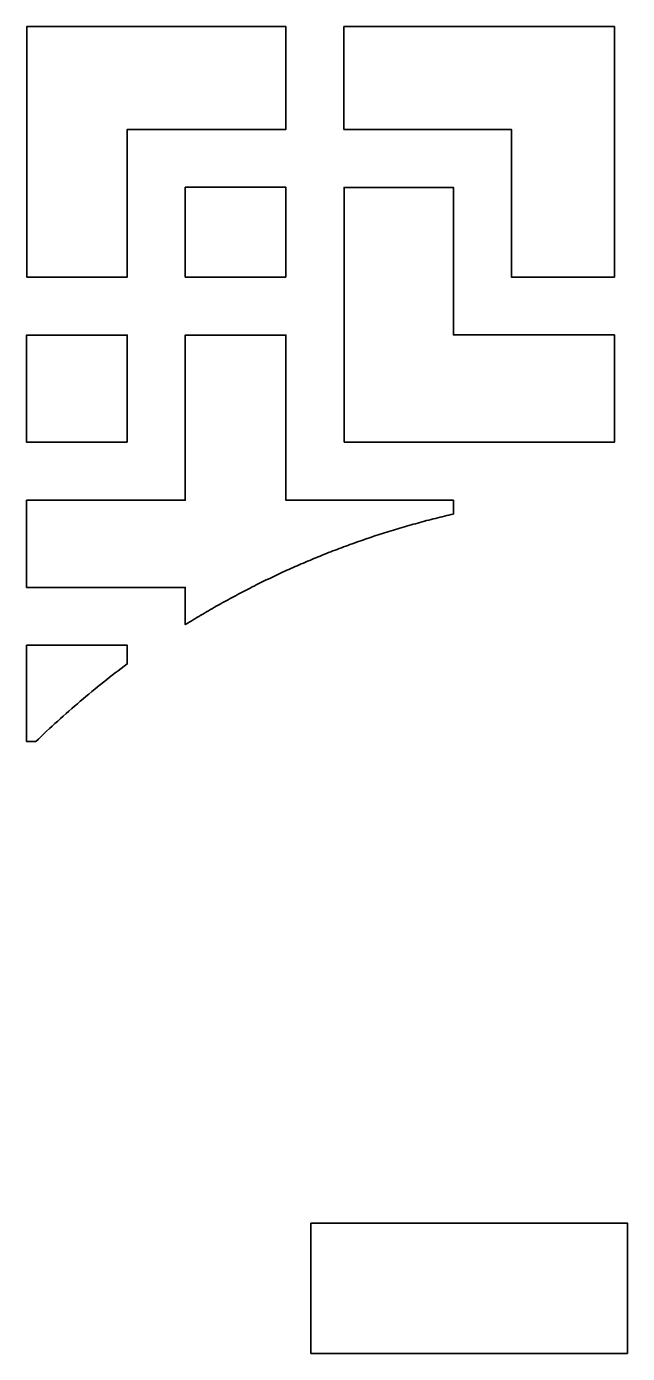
# Model space of a CAD drawing. Header units: centimetres. Extents: x 24 to 482, y -156 to 120.
# Drawn here: x 410.35 to 429.03, y -17.69 to 23.57 of the extents above; entities that cross this region are included whole.
import ezdxf

# ---------------------------------------------------------------- set-up
doc = ezdxf.new("R2010")
doc.units = ezdxf.units.CM
doc.header["$MEASUREMENT"] = 0
doc.layers.add('layer 1', color=7, linetype='Continuous')

msp = doc.modelspace()

# ---------------------------------------------------------------- linework, layer by layer
at = {"layer": 'layer 1', "color": 250, "lineweight": 35}
for points, knots in [([(410.35732, 15.78096), (410.35732, 15.78096), (413.48482, 15.78096), (413.48482, 15.78096), (413.48482, 15.78096), (413.48482, 15.78096), (413.48482, 20.37096), (413.48482, 20.37096), (413.48482, 20.37096), (413.48482, 20.37096), (418.41482, 20.37096), (418.41482, 20.37096), (418.41482, 20.37096), (418.41482, 20.37096), (418.41482, 23.57096), (418.41482, 23.57096), (418.41482, 23.57096), (418.41482, 23.57096), (410.35732, 23.57096), (410.35732, 23.57096), (410.35732, 23.57096), (410.35732, 23.57096), (410.35732, 15.78096), (410.35732, 15.78096)], [0, 0, 0, 0, 0.14285714, 0.14285714, 0.14285714, 0.14285714, 0.28571429, 0.28571429, 0.28571429, 0.28571429, 0.42857143, 0.42857143, 0.42857143, 0.42857143, 0.57142857, 0.57142857, 0.57142857, 0.57142857, 0.71428571, 0.71428571, 0.71428571, 0.71428571, 1, 1, 1, 1]), ([(428.62232, 23.56846), (428.62232, 23.56846), (428.62232, 15.78096), (428.62232, 15.78096), (428.62232, 15.78096), (428.62232, 15.78096), (425.42232, 15.78096), (425.42232, 15.78096), (425.42232, 15.78096), (425.42232, 15.78096), (425.42232, 20.37096), (425.42232, 20.37096), (425.42232, 20.37096), (425.42232, 20.37096), (420.21482, 20.37096), (420.21482, 20.37096), (420.21482, 20.37096), (420.21482, 20.37096), (420.21482, 23.56846), (420.21482, 23.56846), (420.21482, 23.56846), (420.21482, 23.56846), (428.62232, 23.56846), (428.62232, 23.56846)], [0, 0, 0, 0, 0.14285714, 0.14285714, 0.14285714, 0.14285714, 0.28571429, 0.28571429, 0.28571429, 0.28571429, 0.42857143, 0.42857143, 0.42857143, 0.42857143, 0.57142857, 0.57142857, 0.57142857, 0.57142857, 0.71428571, 0.71428571, 0.71428571, 0.71428571, 1, 1, 1, 1]), ([(418.41482, 15.78096), (418.41482, 15.78096), (415.28482, 15.78096), (415.28482, 15.78096), (415.28482, 15.78096), (415.28482, 15.78096), (415.28482, 18.57096), (415.28482, 18.57096), (415.28482, 18.57096), (415.28482, 18.57096), (418.41482, 18.57096), (418.41482, 18.57096), (418.41482, 18.57096), (418.41482, 18.57096), (418.41482, 15.78096), (418.41482, 15.78096)], [0, 0, 0, 0, 0.2, 0.2, 0.2, 0.2, 0.4, 0.4, 0.4, 0.4, 0.6, 0.6, 0.6, 0.6, 1, 1, 1, 1]), ([(420.21982, 10.64346), (420.21982, 10.64346), (428.62232, 10.64346), (428.62232, 10.64346), (428.62232, 10.64346), (428.62232, 10.64346), (428.62232, 13.98096), (428.62232, 13.98096), (428.62232, 13.98096), (428.62232, 13.98096), (423.62232, 13.98096), (423.62232, 13.98096), (423.62232, 13.98096), (423.62232, 13.98096), (423.62232, 18.56846), (423.62232, 18.56846), (423.62232, 18.56846), (423.62232, 18.56846), (420.21982, 18.56846), (420.21982, 18.56846), (420.21982, 18.56846), (420.21982, 18.56846), (420.21982, 10.64346), (420.21982, 10.64346)], [0, 0, 0, 0, 0.14285714, 0.14285714, 0.14285714, 0.14285714, 0.28571429, 0.28571429, 0.28571429, 0.28571429, 0.42857143, 0.42857143, 0.42857143, 0.42857143, 0.57142857, 0.57142857, 0.57142857, 0.57142857, 0.71428571, 0.71428571, 0.71428571, 0.71428571, 1, 1, 1, 1]), ([(423.62232, 8.41096), (423.62232, 8.41096), (423.62232, 8.84096), (423.62232, 8.84096), (423.62232, 8.84096), (423.62232, 8.84096), (418.41482, 8.84096), (418.41482, 8.84096), (418.41482, 8.84096), (418.41482, 8.84096), (418.41482, 13.97846), (418.41482, 13.97846), (418.41482, 13.97846), (418.41482, 13.97846), (415.28732, 13.97846), (415.28732, 13.97846), (415.28732, 13.97846), (415.28732, 13.97846), (415.28732, 8.84096), (415.28732, 8.84096), (415.28732, 8.84096), (415.28732, 8.84096), (410.35232, 8.84096), (410.35232, 8.84096), (410.35232, 8.84096), (410.35232, 8.84096), (410.35232, 6.12846), (410.35232, 6.12846), (410.35232, 6.12846), (410.35232, 6.12846), (415.28732, 6.12846), (415.28732, 6.12846), (415.28732, 6.12846), (415.28732, 6.12846), (415.28732, 4.97346), (415.28732, 4.97346), (415.28732, 4.97346), (415.28732, 4.97346), (415.28732, 4.97346), (415.28732, 4.97346), (415.28732, 4.97346), (415.28732, 4.97346), (415.34732, 5.00846), (415.34732, 5.00846), (415.34732, 5.00846), (415.34732, 5.00846), (415.40732, 5.04596), (415.40732, 5.04596), (415.40732, 5.04596), (415.40732, 5.04596), (415.46732, 5.08346), (415.46732, 5.08346), (415.46732, 5.08346), (415.46732, 5.08346), (415.52732, 5.11846), (415.52732, 5.11846), (415.52732, 5.11846), (415.52732, 5.11846), (415.58732, 5.15596), (415.58732, 5.15596), (415.58732, 5.15596), (415.58732, 5.15596), (415.64732, 5.19096), (415.64732, 5.19096), (415.64732, 5.19096), (415.64732, 5.19096), (415.70732, 5.22846), (415.70732, 5.22846), (415.70732, 5.22846), (415.70732, 5.22846), (415.76732, 5.26346), (415.76732, 5.26346), (415.76732, 5.26346), (415.76732, 5.26346), (415.82732, 5.29846), (415.82732, 5.29846), (415.82732, 5.29846), (415.82732, 5.29846), (415.88732, 5.33346), (415.88732, 5.33346), (415.88732, 5.33346), (415.88732, 5.33346), (415.94732, 5.37096), (415.94732, 5.37096), (415.94732, 5.37096), (415.94732, 5.37096), (416.00732, 5.40596), (416.00732, 5.40596), (416.00732, 5.40596), (416.00732, 5.40596), (416.06732, 5.44096), (416.06732, 5.44096), (416.06732, 5.44096), (416.06732, 5.44096), (416.12982, 5.47596), (416.12982, 5.47596), (416.12982, 5.47596), (416.12982, 5.47596), (416.18982, 5.51096), (416.18982, 5.51096), (416.18982, 5.51096), (416.18982, 5.51096), (416.24982, 5.54596), (416.24982, 5.54596), (416.24982, 5.54596), (416.24982, 5.54596), (416.31232, 5.57846), (416.31232, 5.57846), (416.31232, 5.57846), (416.31232, 5.57846), (416.37232, 5.61346), (416.37232, 5.61346), (416.37232, 5.61346), (416.37232, 5.61346), (416.43482, 5.64846), (416.43482, 5.64846), (416.43482, 5.64846), (416.43482, 5.64846), (416.49482, 5.68096), (416.49482, 5.68096), (416.49482, 5.68096), (416.49482, 5.68096), (416.55732, 5.71596), (416.55732, 5.71596), (416.55732, 5.71596), (416.55732, 5.71596), (416.61732, 5.74846), (416.61732, 5.74846), (416.61732, 5.74846), (416.61732, 5.74846), (416.67982, 5.78346), (416.67982, 5.78346), (416.67982, 5.78346), (416.67982, 5.78346), (416.74232, 5.81596), (416.74232, 5.81596), (416.74232, 5.81596), (416.74232, 5.81596), (416.80232, 5.84846), (416.80232, 5.84846), (416.80232, 5.84846), (416.80232, 5.84846), (416.86482, 5.88346), (416.86482, 5.88346), (416.86482, 5.88346), (416.86482, 5.88346), (416.92732, 5.91596), (416.92732, 5.91596), (416.92732, 5.91596), (416.92732, 5.91596), (416.98982, 5.94846), (416.98982, 5.94846), (416.98982, 5.94846), (416.98982, 5.94846), (417.05232, 5.98096), (417.05232, 5.98096), (417.05232, 5.98096), (417.05232, 5.98096), (417.11232, 6.01346), (417.11232, 6.01346), (417.11232, 6.01346), (417.11232, 6.01346), (417.17482, 6.04596), (417.17482, 6.04596), (417.17482, 6.04596), (417.17482, 6.04596), (417.23732, 6.07846), (417.23732, 6.07846), (417.23732, 6.07846), (417.23732, 6.07846), (417.29982, 6.11096), (417.29982, 6.11096), (417.29982, 6.11096), (417.29982, 6.11096), (417.36232, 6.14346), (417.36232, 6.14346), (417.36232, 6.14346), (417.36232, 6.14346), (417.42482, 6.17346), (417.42482, 6.17346), (417.42482, 6.17346), (417.42482, 6.17346), (417.48982, 6.20596), (417.48982, 6.20596), (417.48982, 6.20596), (417.48982, 6.20596), (417.55232, 6.23596), (417.55232, 6.23596), (417.55232, 6.23596), (417.55232, 6.23596), (417.61482, 6.26846), (417.61482, 6.26846), (417.61482, 6.26846), (417.61482, 6.26846), (417.67732, 6.29846), (417.67732, 6.29846), (417.67732, 6.29846), (417.67732, 6.29846), (417.73982, 6.33096), (417.73982, 6.33096), (417.73982, 6.33096), (417.73982, 6.33096), (417.80482, 6.36096), (417.80482, 6.36096), (417.80482, 6.36096), (417.80482, 6.36096), (417.86732, 6.39096), (417.86732, 6.39096), (417.86732, 6.39096), (417.86732, 6.39096), (417.92982, 6.42096), (417.92982, 6.42096), (417.92982, 6.42096), (417.92982, 6.42096), (417.99482, 6.45346), (417.99482, 6.45346), (417.99482, 6.45346), (417.99482, 6.45346), (418.05732, 6.48346), (418.05732, 6.48346), (418.05732, 6.48346), (418.05732, 6.48346), (418.12232, 6.51346), (418.12232, 6.51346), (418.12232, 6.51346), (418.12232, 6.51346), (418.18482, 6.54346), (418.18482, 6.54346), (418.18482, 6.54346), (418.18482, 6.54346), (418.24982, 6.57346), (418.24982, 6.57346), (418.24982, 6.57346), (418.24982, 6.57346), (418.31232, 6.60096), (418.31232, 6.60096), (418.31232, 6.60096), (418.31232, 6.60096), (418.37732, 6.63096), (418.37732, 6.63096), (418.37732, 6.63096), (418.37732, 6.63096), (418.44232, 6.66096), (418.44232, 6.66096), (418.44232, 6.66096), (418.44232, 6.66096), (418.50482, 6.68846), (418.50482, 6.68846), (418.50482, 6.68846), (418.50482, 6.68846), (418.56982, 6.71846), (418.56982, 6.71846), (418.56982, 6.71846), (418.56982, 6.71846), (418.63482, 6.74596), (418.63482, 6.74596), (418.63482, 6.74596), (418.63482, 6.74596), (418.69982, 6.77596), (418.69982, 6.77596), (418.69982, 6.77596), (418.69982, 6.77596), (418.76232, 6.80346), (418.76232, 6.80346), (418.76232, 6.80346), (418.76232, 6.80346), (418.82732, 6.83346), (418.82732, 6.83346), (418.82732, 6.83346), (418.82732, 6.83346), (418.89232, 6.86096), (418.89232, 6.86096), (418.89232, 6.86096), (418.89232, 6.86096), (418.95732, 6.88846), (418.95732, 6.88846), (418.95732, 6.88846), (418.95732, 6.88846), (419.02232, 6.91596), (419.02232, 6.91596), (419.02232, 6.91596), (419.02232, 6.91596), (419.08732, 6.94346), (419.08732, 6.94346), (419.08732, 6.94346), (419.08732, 6.94346), (419.15232, 6.97096), (419.15232, 6.97096), (419.15232, 6.97096), (419.15232, 6.97096), (419.21732, 6.99846), (419.21732, 6.99846), (419.21732, 6.99846), (419.21732, 6.99846), (419.28232, 7.02596), (419.28232, 7.02596), (419.28232, 7.02596), (419.28232, 7.02596), (419.34732, 7.05346), (419.34732, 7.05346), (419.34732, 7.05346), (419.34732, 7.05346), (419.41482, 7.07846), (419.41482, 7.07846), (419.41482, 7.07846), (419.41482, 7.07846), (419.47982, 7.10596), (419.47982, 7.10596), (419.47982, 7.10596), (419.47982, 7.10596), (419.54482, 7.13346), (419.54482, 7.13346), (419.54482, 7.13346), (419.54482, 7.13346), (419.60982, 7.15846), (419.60982, 7.15846), (419.60982, 7.15846), (419.60982, 7.15846), (419.67732, 7.18596), (419.67732, 7.18596), (419.67732, 7.18596), (419.67732, 7.18596), (419.74232, 7.21096), (419.74232, 7.21096), (419.74232, 7.21096), (419.74232, 7.21096), (419.80732, 7.23596), (419.80732, 7.23596), (419.80732, 7.23596), (419.80732, 7.23596), (419.87482, 7.26346), (419.87482, 7.26346), (419.87482, 7.26346), (419.87482, 7.26346), (419.93982, 7.28846), (419.93982, 7.28846), (419.93982, 7.28846), (419.93982, 7.28846), (420.00732, 7.31346), (420.00732, 7.31346), (420.00732, 7.31346), (420.00732, 7.31346), (420.07232, 7.33846), (420.07232, 7.33846), (420.07232, 7.33846), (420.07232, 7.33846), (420.13982, 7.36346), (420.13982, 7.36346), (420.13982, 7.36346), (420.13982, 7.36346), (420.20482, 7.38846), (420.20482, 7.38846), (420.20482, 7.38846), (420.20482, 7.38846), (420.27232, 7.41346), (420.27232, 7.41346), (420.27232, 7.41346), (420.27232, 7.41346), (420.33732, 7.43596), (420.33732, 7.43596), (420.33732, 7.43596), (420.33732, 7.43596), (420.40482, 7.46096), (420.40482, 7.46096), (420.40482, 7.46096), (420.40482, 7.46096), (420.47232, 7.48596), (420.47232, 7.48596), (420.47232, 7.48596), (420.47232, 7.48596), (420.53732, 7.50846), (420.53732, 7.50846), (420.53732, 7.50846), (420.53732, 7.50846), (420.60482, 7.53346), (420.60482, 7.53346), (420.60482, 7.53346), (420.60482, 7.53346), (420.67232, 7.55596), (420.67232, 7.55596), (420.67232, 7.55596), (420.67232, 7.55596), (420.73982, 7.58096), (420.73982, 7.58096), (420.73982, 7.58096), (420.73982, 7.58096), (420.80732, 7.60346), (420.80732, 7.60346), (420.80732, 7.60346), (420.80732, 7.60346), (420.87482, 7.62596), (420.87482, 7.62596), (420.87482, 7.62596), (420.87482, 7.62596), (420.93982, 7.65096), (420.93982, 7.65096), (420.93982, 7.65096), (420.93982, 7.65096), (421.00732, 7.67346), (421.00732, 7.67346), (421.00732, 7.67346), (421.00732, 7.67346), (421.07482, 7.69596), (421.07482, 7.69596), (421.07482, 7.69596), (421.07482, 7.69596), (421.14232, 7.71846), (421.14232, 7.71846), (421.14232, 7.71846), (421.14232, 7.71846), (421.20982, 7.74096), (421.20982, 7.74096), (421.20982, 7.74096), (421.20982, 7.74096), (421.27732, 7.76346), (421.27732, 7.76346), (421.27732, 7.76346), (421.27732, 7.76346), (421.34732, 7.78346), (421.34732, 7.78346), (421.34732, 7.78346), (421.34732, 7.78346), (421.41482, 7.80596), (421.41482, 7.80596), (421.41482, 7.80596), (421.41482, 7.80596), (421.48232, 7.82846), (421.48232, 7.82846), (421.48232, 7.82846), (421.48232, 7.82846), (421.54982, 7.84846), (421.54982, 7.84846), (421.54982, 7.84846), (421.54982, 7.84846), (421.61732, 7.87096), (421.61732, 7.87096), (421.61732, 7.87096), (421.61732, 7.87096), (421.68732, 7.89096), (421.68732, 7.89096), (421.68732, 7.89096), (421.68732, 7.89096), (421.75482, 7.91346), (421.75482, 7.91346), (421.75482, 7.91346), (421.75482, 7.91346), (421.82232, 7.93346), (421.82232, 7.93346), (421.82232, 7.93346), (421.82232, 7.93346), (421.88982, 7.95346), (421.88982, 7.95346), (421.88982, 7.95346), (421.88982, 7.95346), (421.95982, 7.97346), (421.95982, 7.97346), (421.95982, 7.97346), (421.95982, 7.97346), (422.02732, 7.99346), (422.02732, 7.99346), (422.02732, 7.99346), (422.02732, 7.99346), (422.09732, 8.01346), (422.09732, 8.01346), (422.09732, 8.01346), (422.09732, 8.01346), (422.16482, 8.03346), (422.16482, 8.03346), (422.16482, 8.03346), (422.16482, 8.03346), (422.23482, 8.05346), (422.23482, 8.05346), (422.23482, 8.05346), (422.23482, 8.05346), (422.30232, 8.07346), (422.30232, 8.07346), (422.30232, 8.07346), (422.30232, 8.07346), (422.37232, 8.09346), (422.37232, 8.09346), (422.37232, 8.09346), (422.37232, 8.09346), (422.43982, 8.11096), (422.43982, 8.11096), (422.43982, 8.11096), (422.43982, 8.11096), (422.50982, 8.13096), (422.50982, 8.13096), (422.50982, 8.13096), (422.50982, 8.13096), (422.57982, 8.15096), (422.57982, 8.15096), (422.57982, 8.15096), (422.57982, 8.15096), (422.64732, 8.16846), (422.64732, 8.16846), (422.64732, 8.16846), (422.64732, 8.16846), (422.71732, 8.18596), (422.71732, 8.18596), (422.71732, 8.18596), (422.71732, 8.18596), (422.78732, 8.20596), (422.78732, 8.20596), (422.78732, 8.20596), (422.78732, 8.20596), (422.85482, 8.22346), (422.85482, 8.22346), (422.85482, 8.22346), (422.85482, 8.22346), (422.92482, 8.24096), (422.92482, 8.24096), (422.92482, 8.24096), (422.92482, 8.24096), (422.99482, 8.25846), (422.99482, 8.25846), (422.99482, 8.25846), (422.99482, 8.25846), (423.06482, 8.27596), (423.06482, 8.27596), (423.06482, 8.27596), (423.06482, 8.27596), (423.13482, 8.29346), (423.13482, 8.29346), (423.13482, 8.29346), (423.13482, 8.29346), (423.20482, 8.31096), (423.20482, 8.31096), (423.20482, 8.31096), (423.20482, 8.31096), (423.27232, 8.32846), (423.27232, 8.32846), (423.27232, 8.32846), (423.27232, 8.32846), (423.34232, 8.34596), (423.34232, 8.34596), (423.34232, 8.34596), (423.34232, 8.34596), (423.41232, 8.36346), (423.41232, 8.36346), (423.41232, 8.36346), (423.41232, 8.36346), (423.48232, 8.37846), (423.48232, 8.37846), (423.48232, 8.37846), (423.48232, 8.37846), (423.55232, 8.39596), (423.55232, 8.39596), (423.55232, 8.39596), (423.55232, 8.39596), (423.62232, 8.41096), (423.62232, 8.41096)], [0, 0, 0, 0, 0.00719424, 0.00719424, 0.00719424, 0.00719424, 0.01438849, 0.01438849, 0.01438849, 0.01438849, 0.02158273, 0.02158273, 0.02158273, 0.02158273, 0.02877698, 0.02877698, 0.02877698, 0.02877698, 0.03597122, 0.03597122, 0.03597122, 0.03597122, 0.04316547, 0.04316547, 0.04316547, 0.04316547, 0.05035971, 0.05035971, 0.05035971, 0.05035971, 0.05755396, 0.05755396, 0.05755396, 0.05755396, 0.0647482, 0.0647482, 0.0647482, 0.0647482, 0.07194245, 0.07194245, 0.07194245, 0.07194245, 0.07913669, 0.07913669, 0.07913669, 0.07913669, 0.08633094, 0.08633094, 0.08633094, 0.08633094, 0.09352518, 0.09352518, 0.09352518, 0.09352518, 0.10071942, 0.10071942, 0.10071942, 0.10071942, 0.10791367, 0.10791367, 0.10791367, 0.10791367, 0.11510791, 0.11510791, 0.11510791, 0.11510791, 0.12230216, 0.12230216, 0.12230216, 0.12230216, 0.1294964, 0.1294964, 0.1294964, 0.1294964, 0.13669065, 0.13669065, 0.13669065, 0.13669065, 0.14388489, 0.14388489, 0.14388489, 0.14388489, 0.15107914, 0.15107914, 0.15107914, 0.15107914, 0.15827338, 0.15827338, 0.15827338, 0.15827338, 0.16546763, 0.16546763, 0.16546763, 0.16546763, 0.17266187, 0.17266187, 0.17266187, 0.17266187, 0.17985612, 0.17985612, 0.17985612, 0.17985612, 0.18705036, 0.18705036, 0.18705036, 0.18705036, 0.1942446, 0.1942446, 0.1942446, 0.1942446, 0.20143885, 0.20143885, 0.20143885, 0.20143885, 0.20863309, 0.20863309, 0.20863309, 0.20863309, 0.21582734, 0.21582734, 0.21582734, 0.21582734, 0.22302158, 0.22302158, 0.22302158, 0.22302158, 0.23021583, 0.23021583, 0.23021583, 0.23021583, 0.23741007, 0.23741007, 0.23741007, 0.23741007, 0.24460432, 0.24460432, 0.24460432, 0.24460432, 0.25179856, 0.25179856, 0.25179856, 0.25179856, 0.25899281, 0.25899281, 0.25899281, 0.25899281, 0.26618705, 0.26618705, 0.26618705, 0.26618705, 0.27338129, 0.27338129, 0.27338129, 0.27338129, 0.28057554, 0.28057554, 0.28057554, 0.28057554, 0.28776978, 0.28776978, 0.28776978, 0.28776978, 0.29496403, 0.29496403, 0.29496403, 0.29496403, 0.30215827, 0.30215827, 0.30215827, 0.30215827, 0.30935252, 0.30935252, 0.30935252, 0.30935252, 0.31654676, 0.31654676, 0.31654676, 0.31654676, 0.32374101, 0.32374101, 0.32374101, 0.32374101, 0.33093525, 0.33093525, 0.33093525, 0.33093525, 0.3381295, 0.3381295, 0.3381295, 0.3381295, 0.34532374, 0.34532374, 0.34532374, 0.34532374, 0.35251799, 0.35251799, 0.35251799, 0.35251799, 0.35971223, 0.35971223, 0.35971223, 0.35971223, 0.36690647, 0.36690647, 0.36690647, 0.36690647, 0.37410072, 0.37410072, 0.37410072, 0.37410072, 0.38129496, 0.38129496, 0.38129496, 0.38129496, 0.38848921, 0.38848921, 0.38848921, 0.38848921, 0.39568345, 0.39568345, 0.39568345, 0.39568345, 0.4028777, 0.4028777, 0.4028777, 0.4028777, 0.41007194, 0.41007194, 0.41007194, 0.41007194, 0.41726619, 0.41726619, 0.41726619, 0.41726619, 0.42446043, 0.42446043, 0.42446043, 0.42446043, 0.43165468, 0.43165468, 0.43165468, 0.43165468, 0.43884892, 0.43884892, 0.43884892, 0.43884892, 0.44604317, 0.44604317, 0.44604317, 0.44604317, 0.45323741, 0.45323741, 0.45323741, 0.45323741, 0.46043165, 0.46043165, 0.46043165, 0.46043165, 0.4676259, 0.4676259, 0.4676259, 0.4676259, 0.47482014, 0.47482014, 0.47482014, 0.47482014, 0.48201439, 0.48201439, 0.48201439, 0.48201439, 0.48920863, 0.48920863, 0.48920863, 0.48920863, 0.49640288, 0.49640288, 0.49640288, 0.49640288, 0.50359712, 0.50359712, 0.50359712, 0.50359712, 0.51079137, 0.51079137, 0.51079137, 0.51079137, 0.51798561, 0.51798561, 0.51798561, 0.51798561, 0.52517986, 0.52517986, 0.52517986, 0.52517986, 0.5323741, 0.5323741, 0.5323741, 0.5323741, 0.53956835, 0.53956835, 0.53956835, 0.53956835, 0.54676259, 0.54676259, 0.54676259, 0.54676259, 0.55395683, 0.55395683, 0.55395683, 0.55395683, 0.56115108, 0.56115108, 0.56115108, 0.56115108, 0.56834532, 0.56834532, 0.56834532, 0.56834532, 0.57553957, 0.57553957, 0.57553957, 0.57553957, 0.58273381, 0.58273381, 0.58273381, 0.58273381, 0.58992806, 0.58992806, 0.58992806, 0.58992806, 0.5971223, 0.5971223, 0.5971223, 0.5971223, 0.60431655, 0.60431655, 0.60431655, 0.60431655, 0.61151079, 0.61151079, 0.61151079, 0.61151079, 0.61870504, 0.61870504, 0.61870504, 0.61870504, 0.62589928, 0.62589928, 0.62589928, 0.62589928, 0.63309353, 0.63309353, 0.63309353, 0.63309353, 0.64028777, 0.64028777, 0.64028777, 0.64028777, 0.64748201, 0.64748201, 0.64748201, 0.64748201, 0.65467626, 0.65467626, 0.65467626, 0.65467626, 0.6618705, 0.6618705, 0.6618705, 0.6618705, 0.66906475, 0.66906475, 0.66906475, 0.66906475, 0.67625899, 0.67625899, 0.67625899, 0.67625899, 0.68345324, 0.68345324, 0.68345324, 0.68345324, 0.69064748, 0.69064748, 0.69064748, 0.69064748, 0.69784173, 0.69784173, 0.69784173, 0.69784173, 0.70503597, 0.70503597, 0.70503597, 0.70503597, 0.71223022, 0.71223022, 0.71223022, 0.71223022, 0.71942446, 0.71942446, 0.71942446, 0.71942446, 0.72661871, 0.72661871, 0.72661871, 0.72661871, 0.73381295, 0.73381295, 0.73381295, 0.73381295, 0.74100719, 0.74100719, 0.74100719, 0.74100719, 0.74820144, 0.74820144, 0.74820144, 0.74820144, 0.75539568, 0.75539568, 0.75539568, 0.75539568, 0.76258993, 0.76258993, 0.76258993, 0.76258993, 0.76978417, 0.76978417, 0.76978417, 0.76978417, 0.77697842, 0.77697842, 0.77697842, 0.77697842, 0.78417266, 0.78417266, 0.78417266, 0.78417266, 0.79136691, 0.79136691, 0.79136691, 0.79136691, 0.79856115, 0.79856115, 0.79856115, 0.79856115, 0.8057554, 0.8057554, 0.8057554, 0.8057554, 0.81294964, 0.81294964, 0.81294964, 0.81294964, 0.82014388, 0.82014388, 0.82014388, 0.82014388, 0.82733813, 0.82733813, 0.82733813, 0.82733813, 0.83453237, 0.83453237, 0.83453237, 0.83453237, 0.84172662, 0.84172662, 0.84172662, 0.84172662, 0.84892086, 0.84892086, 0.84892086, 0.84892086, 0.85611511, 0.85611511, 0.85611511, 0.85611511, 0.86330935, 0.86330935, 0.86330935, 0.86330935, 0.8705036, 0.8705036, 0.8705036, 0.8705036, 0.87769784, 0.87769784, 0.87769784, 0.87769784, 0.88489209, 0.88489209, 0.88489209, 0.88489209, 0.89208633, 0.89208633, 0.89208633, 0.89208633, 0.89928058, 0.89928058, 0.89928058, 0.89928058, 0.90647482, 0.90647482, 0.90647482, 0.90647482, 0.91366906, 0.91366906, 0.91366906, 0.91366906, 0.92086331, 0.92086331, 0.92086331, 0.92086331, 0.92805755, 0.92805755, 0.92805755, 0.92805755, 0.9352518, 0.9352518, 0.9352518, 0.9352518, 0.94244604, 0.94244604, 0.94244604, 0.94244604, 0.94964029, 0.94964029, 0.94964029, 0.94964029, 0.95683453, 0.95683453, 0.95683453, 0.95683453, 0.96402878, 0.96402878, 0.96402878, 0.96402878, 0.97122302, 0.97122302, 0.97122302, 0.97122302, 0.97841727, 0.97841727, 0.97841727, 0.97841727, 0.98561151, 0.98561151, 0.98561151, 0.98561151, 1, 1, 1, 1]), ([(413.48482, 10.64346), (413.48482, 10.64346), (410.35232, 10.64346), (410.35232, 10.64346), (410.35232, 10.64346), (410.35232, 10.64346), (410.35232, 13.97846), (410.35232, 13.97846), (410.35232, 13.97846), (410.35232, 13.97846), (413.48482, 13.97846), (413.48482, 13.97846), (413.48482, 13.97846), (413.48482, 13.97846), (413.48482, 10.64346), (413.48482, 10.64346)], [0, 0, 0, 0, 0.2, 0.2, 0.2, 0.2, 0.4, 0.4, 0.4, 0.4, 0.6, 0.6, 0.6, 0.6, 1, 1, 1, 1]), ([(410.63982, 1.33596), (410.63982, 1.33596), (410.35232, 1.33596), (410.35232, 1.33596), (410.35232, 1.33596), (410.35232, 1.33596), (410.35232, 4.33096), (410.35232, 4.33096), (410.35232, 4.33096), (410.35232, 4.33096), (413.48482, 4.33096), (413.48482, 4.33096), (413.48482, 4.33096), (413.48482, 4.33096), (413.48482, 3.74846), (413.48482, 3.74846), (413.48482, 3.74846), (413.48482, 3.74846), (413.48482, 3.74846), (413.48482, 3.74846), (413.48482, 3.74846), (413.48482, 3.74846), (413.38982, 3.67846), (413.38982, 3.67846), (413.38982, 3.67846), (413.38982, 3.67846), (413.29732, 3.60846), (413.29732, 3.60846), (413.29732, 3.60846), (413.29732, 3.60846), (413.20482, 3.53846), (413.20482, 3.53846), (413.20482, 3.53846), (413.20482, 3.53846), (413.10982, 3.46846), (413.10982, 3.46846), (413.10982, 3.46846), (413.10982, 3.46846), (413.01732, 3.39596), (413.01732, 3.39596), (413.01732, 3.39596), (413.01732, 3.39596), (412.92482, 3.32596), (412.92482, 3.32596), (412.92482, 3.32596), (412.92482, 3.32596), (412.83482, 3.25346), (412.83482, 3.25346), (412.83482, 3.25346), (412.83482, 3.25346), (412.74232, 3.18096), (412.74232, 3.18096), (412.74232, 3.18096), (412.74232, 3.18096), (412.64982, 3.10846), (412.64982, 3.10846), (412.64982, 3.10846), (412.64982, 3.10846), (412.55982, 3.03596), (412.55982, 3.03596), (412.55982, 3.03596), (412.55982, 3.03596), (412.46982, 2.96096), (412.46982, 2.96096), (412.46982, 2.96096), (412.46982, 2.96096), (412.37982, 2.88846), (412.37982, 2.88846), (412.37982, 2.88846), (412.37982, 2.88846), (412.28732, 2.81346), (412.28732, 2.81346), (412.28732, 2.81346), (412.28732, 2.81346), (412.19982, 2.73846), (412.19982, 2.73846), (412.19982, 2.73846), (412.19982, 2.73846), (412.10982, 2.66346), (412.10982, 2.66346), (412.10982, 2.66346), (412.10982, 2.66346), (412.01982, 2.58846), (412.01982, 2.58846), (412.01982, 2.58846), (412.01982, 2.58846), (411.93232, 2.51346), (411.93232, 2.51346), (411.93232, 2.51346), (411.93232, 2.51346), (411.84232, 2.43846), (411.84232, 2.43846), (411.84232, 2.43846), (411.84232, 2.43846), (411.75482, 2.36096), (411.75482, 2.36096), (411.75482, 2.36096), (411.75482, 2.36096), (411.66732, 2.28346), (411.66732, 2.28346), (411.66732, 2.28346), (411.66732, 2.28346), (411.57982, 2.20846), (411.57982, 2.20846), (411.57982, 2.20846), (411.57982, 2.20846), (411.49232, 2.13096), (411.49232, 2.13096), (411.49232, 2.13096), (411.49232, 2.13096), (411.40482, 2.05346), (411.40482, 2.05346), (411.40482, 2.05346), (411.40482, 2.05346), (411.31982, 1.97346), (411.31982, 1.97346), (411.31982, 1.97346), (411.31982, 1.97346), (411.23232, 1.89596), (411.23232, 1.89596), (411.23232, 1.89596), (411.23232, 1.89596), (411.14732, 1.81596), (411.14732, 1.81596), (411.14732, 1.81596), (411.14732, 1.81596), (411.06232, 1.73846), (411.06232, 1.73846), (411.06232, 1.73846), (411.06232, 1.73846), (410.97732, 1.65846), (410.97732, 1.65846), (410.97732, 1.65846), (410.97732, 1.65846), (410.89232, 1.57846), (410.89232, 1.57846), (410.89232, 1.57846), (410.89232, 1.57846), (410.80732, 1.49846), (410.80732, 1.49846), (410.80732, 1.49846), (410.80732, 1.49846), (410.72232, 1.41596), (410.72232, 1.41596), (410.72232, 1.41596), (410.72232, 1.41596), (410.63982, 1.33596), (410.63982, 1.33596)], [0, 0, 0, 0, 0.02631579, 0.02631579, 0.02631579, 0.02631579, 0.05263158, 0.05263158, 0.05263158, 0.05263158, 0.07894737, 0.07894737, 0.07894737, 0.07894737, 0.10526316, 0.10526316, 0.10526316, 0.10526316, 0.13157895, 0.13157895, 0.13157895, 0.13157895, 0.15789474, 0.15789474, 0.15789474, 0.15789474, 0.18421053, 0.18421053, 0.18421053, 0.18421053, 0.21052632, 0.21052632, 0.21052632, 0.21052632, 0.23684211, 0.23684211, 0.23684211, 0.23684211, 0.26315789, 0.26315789, 0.26315789, 0.26315789, 0.28947368, 0.28947368, 0.28947368, 0.28947368, 0.31578947, 0.31578947, 0.31578947, 0.31578947, 0.34210526, 0.34210526, 0.34210526, 0.34210526, 0.36842105, 0.36842105, 0.36842105, 0.36842105, 0.39473684, 0.39473684, 0.39473684, 0.39473684, 0.42105263, 0.42105263, 0.42105263, 0.42105263, 0.44736842, 0.44736842, 0.44736842, 0.44736842, 0.47368421, 0.47368421, 0.47368421, 0.47368421, 0.5, 0.5, 0.5, 0.5, 0.52631579, 0.52631579, 0.52631579, 0.52631579, 0.55263158, 0.55263158, 0.55263158, 0.55263158, 0.57894737, 0.57894737, 0.57894737, 0.57894737, 0.60526316, 0.60526316, 0.60526316, 0.60526316, 0.63157895, 0.63157895, 0.63157895, 0.63157895, 0.65789474, 0.65789474, 0.65789474, 0.65789474, 0.68421053, 0.68421053, 0.68421053, 0.68421053, 0.71052632, 0.71052632, 0.71052632, 0.71052632, 0.73684211, 0.73684211, 0.73684211, 0.73684211, 0.76315789, 0.76315789, 0.76315789, 0.76315789, 0.78947368, 0.78947368, 0.78947368, 0.78947368, 0.81578947, 0.81578947, 0.81578947, 0.81578947, 0.84210526, 0.84210526, 0.84210526, 0.84210526, 0.86842105, 0.86842105, 0.86842105, 0.86842105, 0.89473684, 0.89473684, 0.89473684, 0.89473684, 0.92105263, 0.92105263, 0.92105263, 0.92105263, 0.94736842, 0.94736842, 0.94736842, 0.94736842, 1, 1, 1, 1]), ([(419.18982, -13.63904), (419.18982, -13.63904), (429.02982, -13.63904), (429.02982, -13.63904), (429.02982, -13.63904), (429.02982, -13.63904), (429.02982, -17.69154), (429.02982, -17.69154), (429.02982, -17.69154), (429.02982, -17.69154), (419.18982, -17.69154), (419.18982, -17.69154), (419.18982, -17.69154), (419.18982, -17.69154), (419.18982, -13.63904), (419.18982, -13.63904)], [0, 0, 0, 0, 0.2, 0.2, 0.2, 0.2, 0.4, 0.4, 0.4, 0.4, 0.6, 0.6, 0.6, 0.6, 1, 1, 1, 1])]:
    msp.add_open_spline(points, degree=3, knots=knots, dxfattribs=at)

doc.saveas('drawing.dxf')
